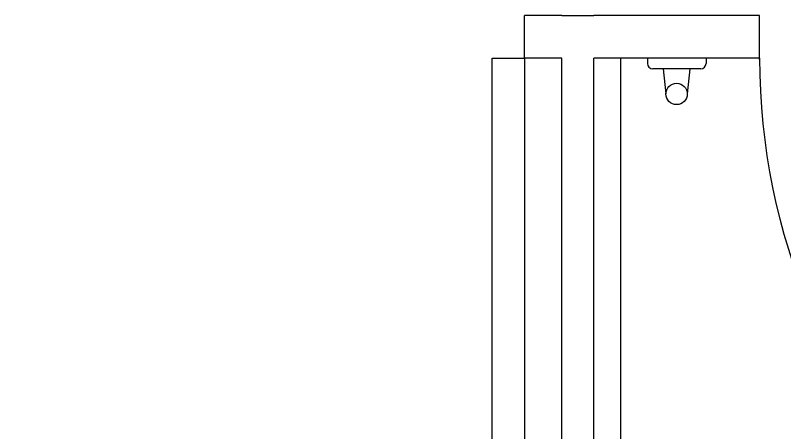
# Model space of a CAD drawing. Header units: inches. Extents: x 542787 to 543192, y 9574025 to 9574373.
# Drawn here: x 542828.511 to 542829.23, y 9574185.245 to 9574185.635 of the extents above; entities that cross this region are included whole.
import ezdxf

# ---------------------------------------------------------------- set-up
doc = ezdxf.new("R2010")
doc.units = ezdxf.units.IN
doc.header["$MEASUREMENT"] = 0
doc.layers.add('I-ARQ', color=8, linetype='Continuous')

msp = doc.modelspace()

# ---------------------------------------------------------------- linework, layer by layer
at = {"layer": 'I-ARQ'}
for p, q in [((542829.02148, 9574185.63509), (542828.98648, 9574185.63509)), ((542828.98648, 9574185.59509), (542828.98648, 9574185.63509)), ((542829.02148, 9574185.63509), (542829.05148, 9574185.63509)), ((542829.20648, 9574185.63509), (542829.05148, 9574185.63509)), ((542829.20648, 9574185.59371), (542829.20648, 9574185.63509)), ((542828.95648, 9574184.99324), (542828.95648, 9574185.59509)), ((542828.95648, 9574185.59509), (542828.98648, 9574185.59509)), ((542829.02148, 9574185.59509), (542828.98648, 9574185.59509)), ((542828.98648, 9574185.59509), (542828.98648, 9574184.99324)), ((542829.02148, 9574184.23509), (542829.02148, 9574185.59509)), ((542829.05148, 9574184.23509), (542829.05148, 9574185.59509)), ((542829.20648, 9574185.59509), (542829.05148, 9574185.59509)), ((542829.07648, 9574185.59509), (542829.07648, 9574184.23509)), ((542829.10156, 9574185.59509), (542829.10156, 9574185.59009)), ((542829.1564, 9574185.59509), (542829.10156, 9574185.59509)), ((542829.1564, 9574185.59509), (542829.1564, 9574185.59009)), ((542829.1514, 9574185.58509), (542829.10656, 9574185.58509)), ((542829.11628, 9574185.58509), (542829.11881, 9574185.56163)), ((542829.14134, 9574185.58509), (542829.13881, 9574185.56163))]:
    msp.add_line(p, q, dxfattribs=at)
msp.add_circle((542829.12881, 9574185.56163), 0.01, dxfattribs=at)
for centre, radius, start, end in [((542828.98807, 9574185.59482), 0.60159, 179.97416, 269.84895), ((542829.80807, 9574185.59482), 0.60159, 179.97416, 269.84895), ((542829.10656, 9574185.59009), 0.005, 180, 270), ((542829.1514, 9574185.59009), 0.005, 270, 0)]:
    msp.add_arc(centre, radius, start, end, dxfattribs=at)

doc.saveas('drawing.dxf')
